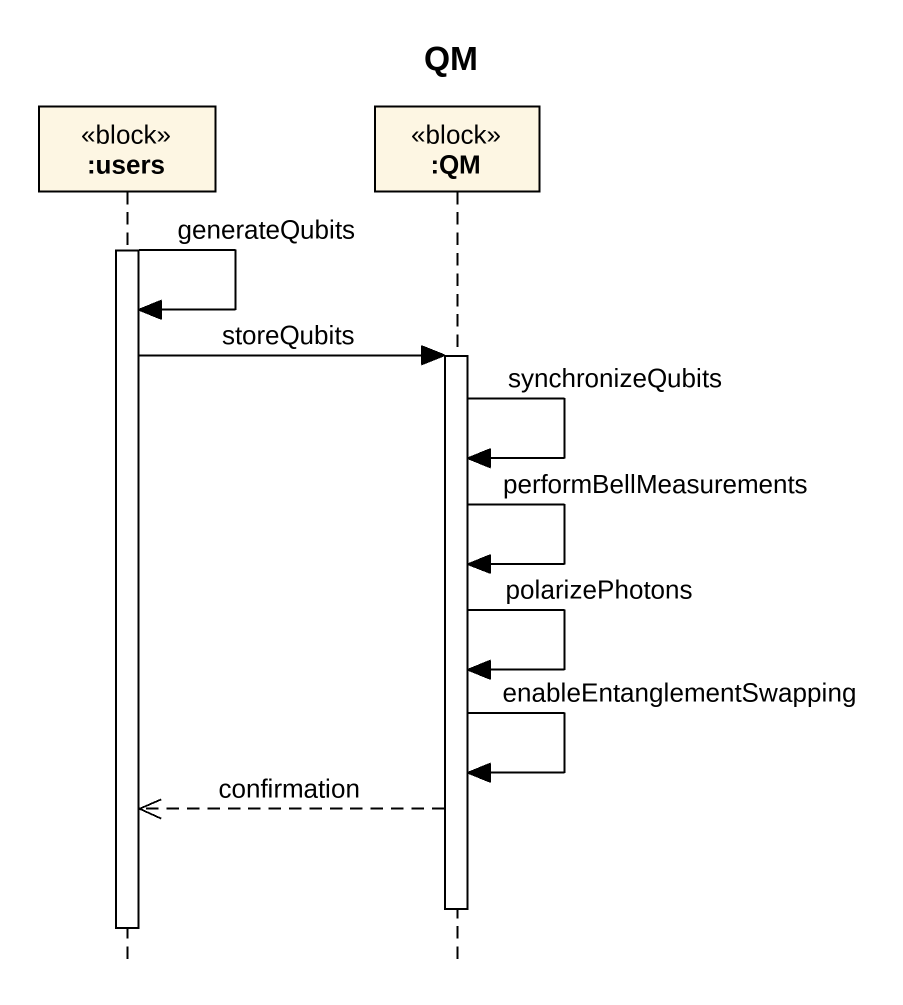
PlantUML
@startuml
title QM
hide footbox
participant ":users" as users <<block>>
participant ":QM" as QM <<block>>

activate users
users -> users : generateQubits
users -> QM : storeQubits
activate QM
QM -> QM : synchronizeQubits
QM -> QM : performBellMeasurements
QM -> QM : polarizePhotons
QM -> QM : enableEntanglementSwapping
QM -->> users : confirmation
deactivate QM
deactivate users
@enduml
